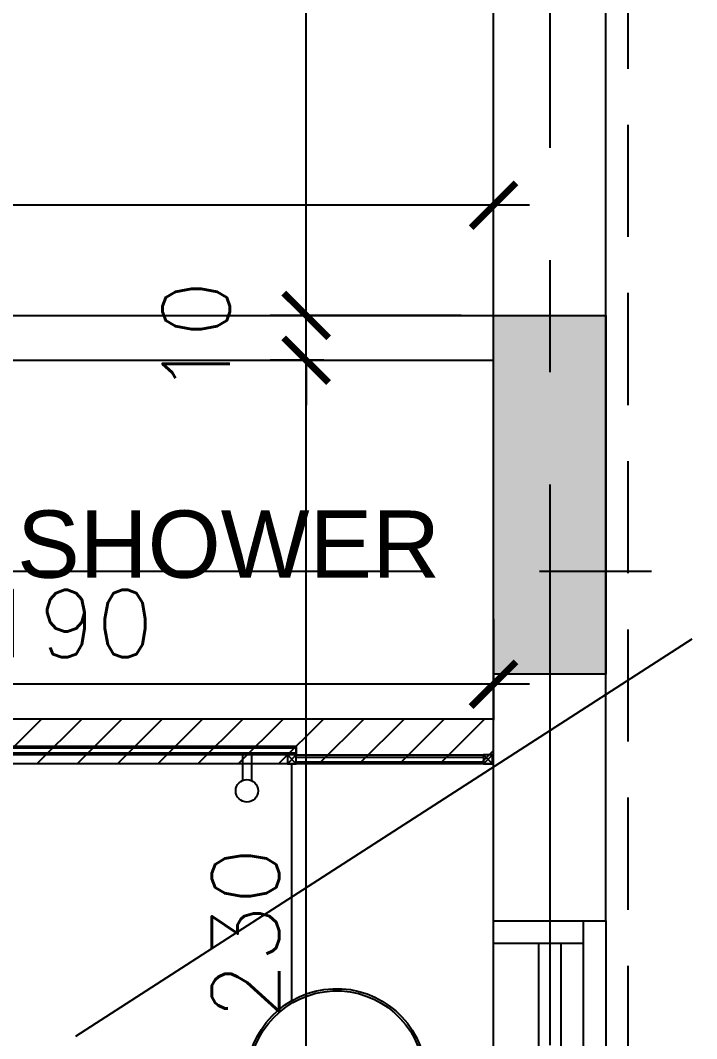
# Model space of a CAD drawing. Header units: centimetres. Extents: x -2093 to 438, y -64 to 4985.
# Drawn here: x -535.5 to -384.7, y 2036.8 to 2263.8 of the extents above; entities that cross this region are included whole.
import ezdxf
from ezdxf.xclip import XClip

# ---------------------------------------------------------------- set-up
doc = ezdxf.new("R2010")
doc.units = ezdxf.units.CM
doc.header["$LTSCALE"] = 100
doc.header["$MEASUREMENT"] = 0
doc.header["$XCLIPFRAME"] = 0
doc.linetypes.add('A0-01 FLOOR PLANS$0$HIDDEN', pattern=[0.375, 0.25, -0.125])
doc.linetypes.add('GRID$0$GRID$0$XREF GRID$0$GRIDS$0$CENTER', pattern=[2, 1.25, -0.25, 0.25, -0.25])
for name, color, linetype in [('$0$SCHEDUALE LINES-02', 8, 'Continuous'), ('A0-01 FLOOR PLANS$0$BATH FIXTURES', 85, 'Continuous'), ('A0-01 FLOOR PLANS$0$COUNTERS', 85, 'Continuous'), ('A0-01 FLOOR PLANS$0$DIM IN', 1, 'Continuous'), ('A0-01 FLOOR PLANS$0$DOOR', 1, 'Continuous'), ('A0-01 FLOOR PLANS$0$HIDDEN -03', 8, 'A0-01 FLOOR PLANS$0$HIDDEN'), ('A0-01 FLOOR PLANS$0$TEXT', 3, 'Continuous'), ('A0-01 FLOOR PLANS$0$THRESHOLD', 8, 'Continuous'), ('A0-01 FLOOR PLANS$0$TILE', 252, 'Continuous'), ('A0-01 FLOOR PLANS$0$WALL-01', 7, 'Continuous'), ('A0-01 FLOOR PLANS$0$WALL-03', 2, 'Continuous'), ('A0-01 FLOOR PLANS$0$WINDOW', 1, 'Continuous'), ('DIM IN', 1, 'Continuous'), ('GRID$0$XREF GRID', 11, 'GRID$0$GRID$0$XREF GRID$0$GRIDS$0$CENTER'), ('XREF GF COL$0$COLUMN', 6, 'Continuous'), ('XREF GF COL$0$COLUMN HATCH', 201, 'Continuous')]:
    doc.layers.add(name, color=color, linetype=linetype)
doc.styles.add('A0-01 FLOOR PLANS$0$22', font='romans.shx')
doc.styles.add('A0-01 FLOOR PLANS$0$ART-PS-1', font='arial.ttf', dxfattribs={"height": 20})
doc.dimstyles.new('A0-01 FLOOR PLANS$0$100', dxfattribs={"dimtxt": 15, "dimasz": 10, "dimexe": 8, "dimexo": 12, "dimgap": 6, "dimtad": 1, "dimdec": 0, "dimzin": 0, "dimdsep": 46, "dimtxsty": 'A0-01 FLOOR PLANS$0$22', "dimblk": 'A0-01 FLOOR PLANS$0$_ARCHTICK', "dimcen": 30, "dimdle": 8, "dimclrd": 1, "dimclre": 1, "dimclrt": 2, "dimadec": 0, "dimazin": 0, "dimtfac": 1, "dimtdec": 0, "dimtmove": 2, "dimatfit": 3, "dimldrblk": 'A0-01 FLOOR PLANS$0$_OBLIQUE', "dimfxl": 100, "dimtolj": 1, "dimtzin": 0, "dimarcsym": 0})

# ---------------------------------------------------------------- blocks, each defined once
blk = doc.blocks.new('XREF GF COL')
at = {"layer": 'XREF GF COL$0$COLUMN HATCH'}
blk.add_hatch(color=256, dxfattribs=at).paths.add_polyline_path([(-10714.7, 2198), (-10739.7, 2198), (-10739.7, 2118), (-10714.7, 2118)])
at = {"layer": 'XREF GF COL$0$COLUMN'}
blk.add_lwpolyline([(-10739.7, 2198), (-10714.7, 2198), (-10714.7, 2118), (-10739.7, 2118)], close=True, dxfattribs=at)
blk = doc.blocks.new('GRID')
at = {"layer": 'GRID$0$XREF GRID'}
for p, q in [((-417.5, 2960.33, 0), (-417.5, 522.76)), ((-1969.8, 2140.98), (-230.24, 2140.98))]:
    blk.add_line(p, q, dxfattribs=at)
blk = doc.blocks.new('A0-01 FLOOR PLANS$0$Bath_WashBasin_D-40_01')
for p, q in [((-1.4, -7.96), (-1.88, -3.63)), ((1.88, -3.63), (1.4, -7.96)), ((-0.65, -5.9), (-0.65, -13.37)), ((0.65, -5.9), (0.65, -13.37)), ((-1.4, -13.5), (-1.4, -7.96)), ((1.4, -13.5), (1.4, -7.96)), ((0.65, -13.37), (-0.65, -13.37))]:
    blk.add_line(p, q)
for radius in [3, 2]:
    blk.add_circle((0, -25.3), radius)
for centre, radius, start, end in [((0, -2.3), 2.3, 324.6388, 215.3612), ((0, -2.3), 2.15, 320.9725, 219.0275), ((-3.61, -5.89), 2.96, 359.8082, 49.0473), ((3.61, -5.89), 2.96, 130.9527, 180.1918), ((0, -25.3), 20, 94.8311, 85.1689), ((0, -25.3), 19.5, 94.7941, 85.2059), ((0, -12.55), 1.05, 231.7534, 308.2466)]:
    blk.add_arc(centre, radius, start, end)
blk.add_ellipse((0, -13.5), major_axis=(-1.4, 0), ratio=0.500001, start_param=6.283185, end_param=9.424778)
blk = doc.blocks.new('A0-01 FLOOR PLANS$0$_ARCHTICK')
at = {"color": 0, "linetype": 'ByBlock', "const_width": 0.15}
blk.add_lwpolyline([(-0.5, -0.5), (0.5, 0.5)], dxfattribs=at)
blk = doc.blocks.new('*D268')
at = {"layer": 'A0-01 FLOOR PLANS$0$DIM IN', "color": 1, "lineweight": -2, "transparency": 16777216}
for p, q in [((-471.77, 1950), (-471.77, 2196)), ((-467.87, 2188), (-479.77, 2188)), ((-467.87, 1958), (-479.77, 1958))]:
    blk.add_line(p, q, dxfattribs=at)
at = {"layer": 'Defpoints', "color": 0, "transparency": 16777216}
for p in [(-471.77, 2188), (-455.87, 2188), (-455.87, 1958)]:
    blk.add_point(p, dxfattribs=at)
at = {"layer": 'A0-01 FLOOR PLANS$0$DIM IN', "color": 1, "lineweight": -2, "transparency": 16777216, "xscale": 10, "yscale": 10, "zscale": 10}
for p, rotation in [((-471.77, 2188), 90), ((-471.77, 1958), 270)]:
    blk.add_blockref('A0-01 FLOOR PLANS$0$_ARCHTICK', p, dxfattribs=dict(at, rotation=rotation))
at = {"layer": 'A0-01 FLOOR PLANS$0$DIM IN', "color": 2, "transparency": 16777216, "insert": (-485.27, 2060.19), "char_height": 15, "attachment_point": 5, "rotation": 90, "style": 'A0-01 FLOOR PLANS$0$22'}
blk.add_mtext('\\A1;230', dxfattribs=at)
blk = doc.blocks.new('A0-01 FLOOR PLANS$0$_OBLIQUE')
at = {"color": 0, "linetype": 'ByBlock'}
blk.add_line((-0.5, -0.5), (0.5, 0.5), dxfattribs=at)
blk = doc.blocks.new('*D269')
at = {"layer": 'A0-01 FLOOR PLANS$0$DIM IN', "color": 1, "lineweight": -2, "transparency": 16777216}
for p, q in [((-620, 2130.26), (-620, 2107.79)), ((-430, 2130.26), (-430, 2107.79)), ((-422, 2115.79), (-628, 2115.79))]:
    blk.add_line(p, q, dxfattribs=at)
at = {"layer": 'Defpoints', "color": 0, "transparency": 16777216}
for p in [(-620, 2142.26), (-430, 2142.26), (-620, 2115.79)]:
    blk.add_point(p, dxfattribs=at)
at = {"layer": 'A0-01 FLOOR PLANS$0$DIM IN', "color": 1, "lineweight": -2, "transparency": 16777216, "xscale": 10, "yscale": 10, "zscale": 10, "rotation": 180}
blk.add_blockref('A0-01 FLOOR PLANS$0$_ARCHTICK', (-620, 2115.79), dxfattribs=at)
at = {"layer": 'A0-01 FLOOR PLANS$0$DIM IN', "color": 1, "lineweight": -2, "transparency": 16777216, "xscale": 10, "yscale": 10, "zscale": 10}
blk.add_blockref('A0-01 FLOOR PLANS$0$_ARCHTICK', (-430, 2115.79), dxfattribs=at)
at = {"layer": 'A0-01 FLOOR PLANS$0$DIM IN', "color": 2, "transparency": 16777216, "insert": (-525, 2129.29), "char_height": 15, "attachment_point": 5, "style": 'A0-01 FLOOR PLANS$0$22'}
blk.add_mtext('\\A1;190', dxfattribs=at)
blk = doc.blocks.new('*D272')
at = {"layer": 'A0-01 FLOOR PLANS$0$DIM IN', "color": 1, "lineweight": -2, "transparency": 16777216}
for p, q in [((-840, 2184.41), (-840, 2230.56)), ((-430, 2184.41), (-430, 2230.56)), ((-422, 2222.56), (-848, 2222.56))]:
    blk.add_line(p, q, dxfattribs=at)
at = {"layer": 'Defpoints', "color": 0, "transparency": 16777216}
for p in [(-840, 2222.56), (-840, 2172.41), (-430, 2172.41)]:
    blk.add_point(p, dxfattribs=at)
at = {"layer": 'A0-01 FLOOR PLANS$0$DIM IN', "color": 1, "lineweight": -2, "transparency": 16777216, "xscale": 10, "yscale": 10, "zscale": 10, "rotation": 180}
blk.add_blockref('A0-01 FLOOR PLANS$0$_ARCHTICK', (-840, 2222.56), dxfattribs=at)
at = {"layer": 'A0-01 FLOOR PLANS$0$DIM IN', "color": 1, "lineweight": -2, "transparency": 16777216, "xscale": 10, "yscale": 10, "zscale": 10}
blk.add_blockref('A0-01 FLOOR PLANS$0$_ARCHTICK', (-430, 2222.56), dxfattribs=at)
at = {"layer": 'A0-01 FLOOR PLANS$0$DIM IN', "color": 2, "transparency": 16777216, "insert": (-635, 2236.06), "char_height": 15, "attachment_point": 5, "style": 'A0-01 FLOOR PLANS$0$22'}
blk.add_mtext('\\A1;410', dxfattribs=at)
blk = doc.blocks.new('*D274')
at = {"layer": 'A0-01 FLOOR PLANS$0$DIM IN', "color": 1, "lineweight": -2, "transparency": 16777216}
for p, q in [((-471.77, 2190), (-471.77, 2626)), ((-437.25, 2618), (-479.77, 2618)), ((-437.25, 2198), (-479.77, 2198))]:
    blk.add_line(p, q, dxfattribs=at)
at = {"layer": 'Defpoints', "color": 0, "transparency": 16777216}
for p in [(-471.77, 2618), (-425.25, 2618), (-425.25, 2198)]:
    blk.add_point(p, dxfattribs=at)
at = {"layer": 'A0-01 FLOOR PLANS$0$DIM IN', "color": 1, "lineweight": -2, "transparency": 16777216, "xscale": 10, "yscale": 10, "zscale": 10}
for p, rotation in [((-471.77, 2618), 90), ((-471.77, 2198), 270)]:
    blk.add_blockref('A0-01 FLOOR PLANS$0$_ARCHTICK', p, dxfattribs=dict(at, rotation=rotation))
at = {"layer": 'A0-01 FLOOR PLANS$0$DIM IN', "color": 2, "transparency": 16777216, "insert": (-527.77, 2408), "char_height": 15, "attachment_point": 5, "rotation": 90, "style": 'A0-01 FLOOR PLANS$0$22'}
blk.add_mtext('\\A1;420', dxfattribs=at)
blk = doc.blocks.new('A0-01 FLOOR PLANS$0$ALW05')
at = {"layer": 'A0-01 FLOOR PLANS$0$WINDOW'}
for p, q in [((-1775, 2578), (-1775, 2648)), ((-1770, 2578), (-1770, 2648)), ((-1765, 2578), (-1765, 2648)), ((-1755, 2648), (-1755, 2578))]:
    blk.add_line(p, q, dxfattribs=at)
for points in [[(-1775, 2653), (-1755, 2653), (-1755, 2648), (-1775, 2648)], [(-1775, 2578), (-1755, 2578), (-1755, 2573), (-1775, 2573)]]:
    blk.add_lwpolyline(points, close=True, dxfattribs=at)
blk = doc.blocks.new('*D381')
at = {"layer": 'A0-01 FLOOR PLANS$0$DIM IN', "color": 1, "lineweight": -2, "transparency": 16777216}
for p, q in [((-471.77, 2198), (-471.77, 2208)), ((-483.77, 2198), (-479.77, 2198)), ((-471.77, 2188), (-471.77, 2198)), ((-483.77, 2188), (-479.77, 2188)), ((-471.77, 2188), (-471.77, 2178))]:
    blk.add_line(p, q, dxfattribs=at)
at = {"layer": 'Defpoints', "color": 0, "transparency": 16777216}
for p in [(-471.77, 2198), (-471.77, 2198), (-471.77, 2188)]:
    blk.add_point(p, dxfattribs=at)
at = {"layer": 'A0-01 FLOOR PLANS$0$DIM IN', "color": 1, "lineweight": -2, "transparency": 16777216, "xscale": 10, "yscale": 10, "zscale": 10}
for p, rotation in [((-471.77, 2198), 270), ((-471.77, 2188), 90)]:
    blk.add_blockref('A0-01 FLOOR PLANS$0$_ARCHTICK', p, dxfattribs=dict(at, rotation=rotation))
at = {"layer": 'A0-01 FLOOR PLANS$0$DIM IN', "color": 2, "transparency": 16777216, "insert": (-496.27, 2193), "char_height": 15, "attachment_point": 5, "rotation": 90, "style": 'A0-01 FLOOR PLANS$0$22'}
blk.add_mtext('\\A1;10', dxfattribs=at)
blk = doc.blocks.new('A0-01 FLOOR PLANS')
at = {"layer": 'A0-01 FLOOR PLANS$0$THRESHOLD', "transparency": 33554687}
h = blk.add_hatch(dxfattribs=at)
h.set_pattern_fill('ANSI31', color=256, scale=2, angle=360)
h.set_pattern_definition([(45, (3340.114, -765.269), (-4.490128, 4.490128), [])])
h.paths.add_polyline_path([(-620, 2108), (-430, 2108), (-430, 2098), (-620, 2098)])
at = {"layer": 'A0-01 FLOOR PLANS$0$COUNTERS'}
blk.add_line((-475, 2045.24), (-475, 2098), dxfattribs=at)
at = {"layer": 'A0-01 FLOOR PLANS$0$DOOR'}
for p, q in [((-485.97, 2100), (-485.97, 2094.29)), ((-483.97, 2100), (-483.97, 2094.29)), ((-473.97, 2098), (-475.97, 2100)), ((-473.97, 2100), (-475.97, 2098)), ((-430.27, 2098), (-432.27, 2100)), ((-430.27, 2100), (-432.27, 2098)), ((-473.97, 2099.5), (-432.27, 2099.5)), ((-473.97, 2098.5), (-432.27, 2098.5))]:
    blk.add_line(p, q, dxfattribs=at)
blk.add_lwpolyline([(-475.97, 2100), (-553.97, 2100), (-553.97, 2102), (-473.97, 2102), (-473.97, 2100)], dxfattribs=at)
for points in [[(-473.97, 2100.5), (-473.97, 2101.5), (-553.97, 2101.5), (-553.97, 2100.5)], [(-475.97, 2100), (-475.97, 2098), (-473.97, 2098), (-473.97, 2100)], [(-473.97, 2100), (-432.27, 2100), (-432.27, 2098), (-473.97, 2098)], [(-432.27, 2100), (-432.27, 2098), (-430.27, 2098), (-430.27, 2100)]]:
    blk.add_lwpolyline(points, close=True, dxfattribs=at)
blk.add_circle((-484.97, 2092), 2.5, dxfattribs=at)
at = {"layer": 'A0-01 FLOOR PLANS$0$HIDDEN -03'}
blk.add_line((-400, 753), (-400, 2648), dxfattribs=at)
at = {"layer": 'A0-01 FLOOR PLANS$0$TILE', "color": 8}
for p, q in [((-430, 2108), (-620, 2108)), ((-430, 2098), (-620, 2098))]:
    blk.add_line(p, q, dxfattribs=at)
at = {"layer": 'A0-01 FLOOR PLANS$0$WALL-01'}
for p, q in [((-405, 2063), (-405, 2643)), ((-430, 2198), (-430, 2618)), ((-840, 2198), (-430, 2198)), ((-620, 2188), (-430, 2188)), ((-430, 2063), (-430, 2188)), ((-430, 2063), (-405, 2063))]:
    blk.add_line(p, q, dxfattribs=at)
at = {"layer": 'A0-01 FLOOR PLANS$0$WALL-03'}
blk.add_line((-405, 2063), (-405, 1983), dxfattribs=at)
at = {"layer": 'A0-01 FLOOR PLANS$0$BATH FIXTURES', "xscale": -1, "rotation": 270}
blk.add_blockref('A0-01 FLOOR PLANS$0$Bath_WashBasin_D-40_01', (-439.7, 2027.92), dxfattribs=at)
at = {"layer": 'A0-01 FLOOR PLANS$0$WALL-01'}
blk.add_blockref('GRID', (0, 0), dxfattribs=at)
at = {"layer": 'A0-01 FLOOR PLANS$0$WINDOW'}
blk.add_blockref('XREF GF COL', (10309.7, 0), dxfattribs=at)
at = {"layer": 'A0-01 FLOOR PLANS$0$WINDOW', "rotation": 180}
blk.add_blockref('A0-01 FLOOR PLANS$0$ALW05', (-2185, 4636), dxfattribs=at)
at = {"layer": 'A0-01 FLOOR PLANS$0$TEXT', "style": 'A0-01 FLOOR PLANS$0$ART-PS-1'}
blk.add_text('SHOWER', height=15, dxfattribs=at).set_placement((-536.21, 2139.51))
at = {"layer": 'A0-01 FLOOR PLANS$0$DIM IN'}
for base, p1, p2, picture, middle in [((-471.77, 2618), (-425.25, 2198), (-425.25, 2618), '*D274', (-527.77, 2408)), ((-471.77, 2188), (-455.87, 1958), (-455.87, 2188), '*D268', (-485.27, 2060.19))]:
    dim = blk.add_linear_dim(base=base, p1=p1, p2=p2, angle=90, dimstyle='A0-01 FLOOR PLANS$0$100', override={"dimfxl": 0.075}, dxfattribs=at)
    dim.commit()
    dim.dimension.update_dxf_attribs({"geometry": picture, "text_midpoint": middle, "dimtype": 128})
for base, p1, p2, picture, middle in [((-840, 2222.56), (-430, 2172.41), (-840, 2172.41), '*D272', (-635, 2236.06)), ((-620, 2115.79), (-430, 2142.26), (-620, 2142.26), '*D269', (-525, 2129.29))]:
    dim = blk.add_linear_dim(base=base, p1=p1, p2=p2, dimstyle='A0-01 FLOOR PLANS$0$100', override={"dimfxl": 0.075}, dxfattribs=at)
    dim.commit()
    dim.dimension.update_dxf_attribs({"geometry": picture, "text_midpoint": middle})
dim = blk.add_linear_dim(base=(-471.77, 2198), p1=(-471.77, 2188), p2=(-471.77, 2198), angle=90, dimstyle='A0-01 FLOOR PLANS$0$100', override={"dimfxl": 0.075}, dxfattribs=at)
dim.commit()
dim.dimension.update_dxf_attribs({"geometry": '*D381', "text_midpoint": (-496.27, 2193)})

msp = doc.modelspace()

# ---------------------------------------------------------------- linework, layer by layer
at = {"layer": '$0$SCHEDUALE LINES-02', "color": 240, "true_color": 0xed1f24}
msp.add_lwpolyline([(-523.12, 2037.35), (-385.74, 2125.87)], dxfattribs=at)

# ---------------------------------------------------------------- block references
at = {"layer": 'DIM IN'}
ref = msp.add_blockref('A0-01 FLOOR PLANS', (0, 0), dxfattribs=at)
XClip(ref).set_block_clipping_path([(-2776.1374472706, -63.5198747971), (-25.2799057033, 3544.9387921137)])

doc.saveas('drawing.dxf')
